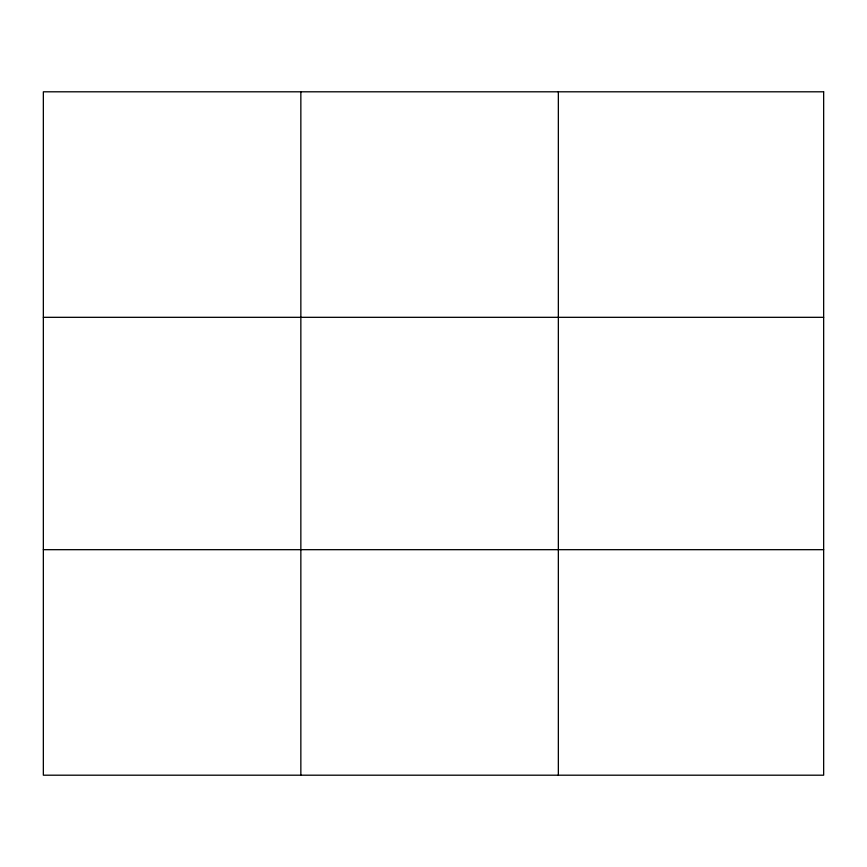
<?xml version="1.0" encoding="UTF-8"?>
<svg xmlns="http://www.w3.org/2000/svg" width="867" height="867" viewBox="0 0 867 867"><rect width="100%" height="100%" fill="white"/><g stroke="black" fill="none" stroke-linecap="round" stroke-linejoin="round"><path stroke-width="1.3" d="M300.849 775.196L300.849 91.804M558.348 775.196L558.348 91.804M43.35 317.322L823.65 317.322M43.35 549.678L823.65 549.678M823.65 91.804L823.65 775.196L43.35 775.196L43.35 91.804L823.65 91.804"/></g></svg>
